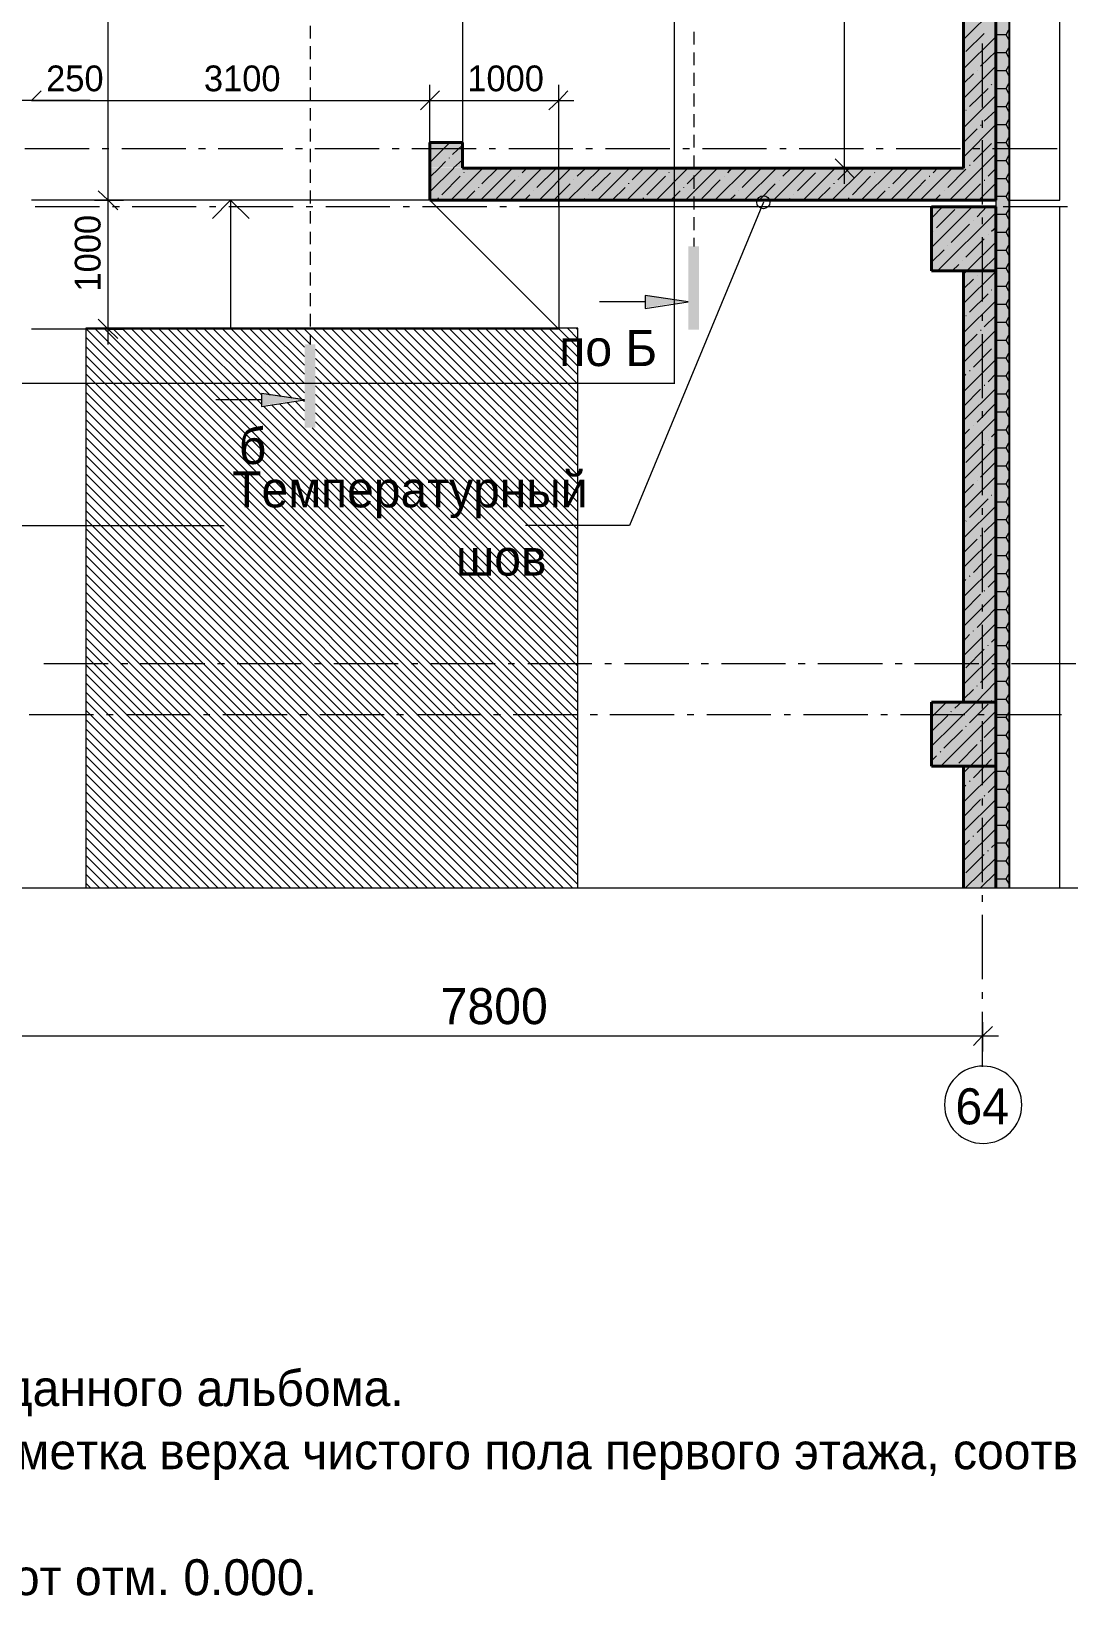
# Model space of a CAD drawing. Header units: millimetres. Extents: x -401725 to 250493, y 305116 to 802890.
# Drawn here: x -375095.82 to -375092.643, y 508968.276 to 508973.08 of the extents above; entities that cross this region are included whole.
import ezdxf

# ---------------------------------------------------------------- set-up
doc = ezdxf.new("R2010")
doc.units = ezdxf.units.MM
doc.layers.add('PDF _Геометрия', color=7, linetype='Continuous', true_color=0x1d1d1d)
doc.layers.add('PDF _Сплошная заливка', color=7, linetype='Continuous', true_color=0xffffff)
doc.layers.add('PDF _Текст', color=7, linetype='Continuous')

msp = doc.modelspace()

# ---------------------------------------------------------------- hatches: boundary and pattern name
at = {"layer": 'PDF _Сплошная заливка', "transparency": 33554559}
h = msp.add_hatch(color=256, dxfattribs=at)
h.paths.add_polyline_path([(-375094.5014, 508973.3128), (-375094.5014, 508973.7055), (-375094.5997, 508973.7055), (-375094.5997, 508973.3128)])
h.paths.add_polyline_path([(-375094.5014, 508972.7412), (-375094.5997, 508972.7412), (-375094.5997, 508972.6629), (-375094.5014, 508972.6629)])
for points in [[(-375093.9181, 508972.2712), (-375093.9246, 508972.2722), (-375093.9397, 508972.2722), (-375093.9397, 508972.2348), (-375093.9181, 508972.2379), (-375093.9081, 508972.2396), (-375093.8965, 508972.2412), (-375093.8865, 508972.2429), (-375093.8631, 508972.2462), (-375093.8531, 508972.2479), (-375093.8415, 508972.2496), (-375093.8315, 508972.2512), (-375093.8198, 508972.2529), (-375093.8098, 508972.2546), (-375093.8198, 508972.2562), (-375093.8315, 508972.2579), (-375093.8415, 508972.2596), (-375093.8531, 508972.2612), (-375093.8631, 508972.2629), (-375093.8865, 508972.2662), (-375093.8965, 508972.2679), (-375093.9081, 508972.2696)], [(-375095.0931, 508971.9712), (-375095.0994, 508971.9721), (-375095.1147, 508971.9721), (-375095.1147, 508971.9348), (-375095.0931, 508971.9379), (-375095.0831, 508971.9396), (-375095.0714, 508971.9412), (-375095.0614, 508971.9429), (-375095.0381, 508971.9462), (-375095.0281, 508971.9479), (-375095.0164, 508971.9496), (-375095.0064, 508971.9512), (-375094.9948, 508971.9529), (-375094.9848, 508971.9546), (-375094.9948, 508971.9562), (-375095.0064, 508971.9579), (-375095.0164, 508971.9596), (-375095.0281, 508971.9612), (-375095.0381, 508971.9629), (-375095.0614, 508971.9662), (-375095.0714, 508971.9679), (-375095.0831, 508971.9696)]]:
    msp.add_hatch(color=7, dxfattribs=at).paths.add_polyline_path(points)

# ---------------------------------------------------------------- linework, layer by layer
at = {"layer": 'PDF _Геометрия', "color": 8, "lineweight": 9, "true_color": 0x808080}
for points in [[(-375093.8513, 508988.3288), (-375093.8513, 508972.0015)], [(-375094.9663, 508973.0971), (-375094.9663, 508973.0587)], [(-375093.7913, 508973.0787), (-375093.7913, 508973.0404)], [(-375094.9663, 508973.0354), (-375094.9663, 508972.9954)], [(-375093.7913, 508973.0154), (-375093.7913, 508972.9771)], [(-375094.9663, 508972.9721), (-375094.9663, 508972.9321)], [(-375093.7913, 508972.9537), (-375093.7913, 508972.9138)], [(-375094.9663, 508972.9087), (-375094.9663, 508972.8687)], [(-375093.7913, 508972.8904), (-375093.7913, 508972.8504)], [(-375094.9663, 508972.8454), (-375094.9663, 508972.8071)], [(-375093.7913, 508972.8271), (-375093.7913, 508972.7871)], [(-375094.9663, 508972.7821), (-375094.9663, 508972.7437)], [(-375093.7913, 508972.7638), (-375093.7913, 508972.7254)], [(-375094.9663, 508972.7204), (-375094.9663, 508972.6804)], [(-375093.7913, 508972.7004), (-375093.7913, 508972.6621)], [(-375094.9663, 508972.6571), (-375094.9663, 508972.6171)], [(-375093.7913, 508972.6388), (-375093.7913, 508972.5987)], [(-375094.9663, 508972.5937), (-375094.9663, 508972.5537)], [(-375093.7913, 508972.5754), (-375093.7913, 508972.5354)], [(-375094.9663, 508972.5304), (-375094.9663, 508972.4921)], [(-375093.7913, 508972.5121), (-375093.7913, 508972.4721)], [(-375094.9663, 508972.4671), (-375094.9663, 508972.4287)], [(-375093.7913, 508972.4487), (-375093.7913, 508972.4221)], [(-375094.9663, 508972.4054), (-375094.9663, 508972.3654)], [(-375094.9663, 508972.3421), (-375094.9663, 508972.302)], [(-375094.9663, 508972.2787), (-375094.9663, 508972.2387)], [(-375094.9663, 508972.2154), (-375094.9663, 508972.1771)], [(-375094.9663, 508972.1521), (-375094.9663, 508972.122)], [(-375093.8513, 508972.0021), (-375100.4683, 508972.0021)]]:
    msp.add_lwpolyline(points, dxfattribs=at)
at = {"layer": 'PDF _Геометрия', "color": 7, "lineweight": 9}
for points in [[(-375092.8263, 508987.8988), (-375092.8263, 508970.4574)], [(-375092.8231, 508970.4571), (-375092.8231, 508987.9018)], [(-375092.8663, 508987.8605), (-375092.8663, 508970.4566)], [(-375092.8663, 508987.8588), (-375092.8663, 508970.4566)], [(-375092.6696, 508972.5637), (-375092.6696, 508986.9375)], [(-375092.9646, 508972.6621), (-375092.9646, 508975.8504)], [(-375095.6266, 508972.5638), (-375095.5848, 508972.5638), (-375095.5848, 508973.8039)], [(-375094.4998, 508973.7055), (-375094.4998, 508972.6621)], [(-375093.3297, 508972.6138), (-375093.3297, 508973.6855)], [(-375094.4998, 508973.3121), (-375094.4998, 508972.7405)], [(-375092.9065, 508972.8471), (-375092.9065, 508973.0438)], [(-375094.5998, 508972.7238), (-375094.5998, 508972.8688), (-375094.5998, 508972.9171)], [(-375094.2048, 508972.5438), (-375094.2048, 508972.8688), (-375094.2048, 508972.9171)], [(-375095.813, 508972.8688), (-375095.8681, 508972.8688)], [(-375095.8198, 508972.8688), (-375094.5998, 508972.8688)], [(-375095.6397, 508972.8688), (-375095.8131, 508972.8688)], [(-375094.5998, 508972.8688), (-375094.158, 508972.8688)], [(-375092.9065, 508972.7855), (-375092.9065, 508972.8071)], [(-375095.643, 508972.7204), (-375095.8396, 508972.7204)], [(-375095.5829, 508972.7204), (-375095.6029, 508972.7204)], [(-375095.3463, 508972.7204), (-375095.5431, 508972.7204)], [(-375095.2863, 508972.7204), (-375095.3079, 508972.7204)], [(-375095.0497, 508972.7204), (-375095.2481, 508972.7204)], [(-375094.9896, 508972.7204), (-375095.0112, 508972.7204)], [(-375094.7546, 508972.7204), (-375094.9514, 508972.7204)], [(-375094.693, 508972.7204), (-375094.7147, 508972.7204)], [(-375094.458, 508972.7204), (-375094.6545, 508972.7204)], [(-375094.5998, 508972.7405), (-375094.5998, 508972.5638)], [(-375094.4998, 508972.7405), (-375094.5997, 508972.7405)], [(-375094.3979, 508972.7204), (-375094.418, 508972.7204)], [(-375094.1613, 508972.7204), (-375094.358, 508972.7204)], [(-375094.1013, 508972.7204), (-375094.1212, 508972.7204)], [(-375093.8647, 508972.7204), (-375094.0614, 508972.7204)], [(-375093.8046, 508972.7204), (-375093.8247, 508972.7204)], [(-375093.568, 508972.7204), (-375093.7647, 508972.7204)], [(-375093.508, 508972.7204), (-375093.5279, 508972.7204)], [(-375093.2713, 508972.7204), (-375093.4681, 508972.7204)], [(-375093.2113, 508972.7204), (-375093.2329, 508972.7204)], [(-375092.9747, 508972.7204), (-375093.1714, 508972.7204)], [(-375092.9146, 508972.7204), (-375092.9362, 508972.7204)], [(-375092.9065, 508972.5505), (-375092.9065, 508972.7472)], [(-375092.678, 508972.7204), (-375092.8764, 508972.7204)], [(-375094.4997, 508972.6621), (-375093.7663, 508972.6621)], [(-375093.3297, 508972.6621), (-375093.3713, 508972.6621)], [(-375093.3297, 508972.6621), (-375093.2814, 508972.6621)], [(-375094.5998, 508972.5638), (-375095.8198, 508972.5638)], [(-375094.5997, 508972.5638), (-375094.2048, 508972.1688), (-375095.8197, 508972.1688)], [(-375095.8082, 508972.5438), (-375095.6115, 508972.5438)], [(-375095.5848, 508972.1222), (-375095.5848, 508972.5638)], [(-375095.5847, 508972.5638), (-375095.5381, 508972.5638)], [(-375095.5716, 508972.5438), (-375095.5498, 508972.5438)], [(-375095.5115, 508972.5438), (-375095.3148, 508972.5438)], [(-375095.2746, 508972.5438), (-375095.2548, 508972.5438)], [(-375095.2648, 508972.5071), (-375095.2097, 508972.5638), (-375095.2097, 508972.1688)], [(-375095.2149, 508972.5438), (-375095.0181, 508972.5438)], [(-375095.2099, 508972.5638), (-375095.1532, 508972.5072)], [(-375094.9781, 508972.5438), (-375094.9581, 508972.5438)], [(-375094.9181, 508972.5438), (-375094.7215, 508972.5438)], [(-375094.6814, 508972.5438), (-375094.6615, 508972.5438)], [(-375094.6216, 508972.5438), (-375094.4248, 508972.5438)], [(-375094.5998, 508972.5638), (-375094.2048, 508972.5638)], [(-375094.3848, 508972.5438), (-375094.3648, 508972.5438)], [(-375094.3247, 508972.5438), (-375094.1282, 508972.5438)], [(-375094.2048, 508972.5638), (-375094.2048, 508972.1688)], [(-375092.8663, 508972.5437), (-375094.2046, 508972.5437)], [(-375094.0899, 508972.5438), (-375094.0681, 508972.5438)], [(-375094.0299, 508972.5438), (-375093.8315, 508972.5438)], [(-375093.578, 508972.5571), (-375093.9881, 508971.5671)], [(-375093.7931, 508972.5438), (-375093.7715, 508972.5438)], [(-375093.7331, 508972.5438), (-375093.5365, 508972.5438)], [(-375093.4966, 508972.5438), (-375093.4748, 508972.5438)], [(-375093.4364, 508972.5438), (-375093.2398, 508972.5438)], [(-375093.1998, 508972.5438), (-375093.1798, 508972.5438)], [(-375093.1398, 508972.5438), (-375092.9432, 508972.5438)], [(-375092.9031, 508972.5438), (-375092.8831, 508972.5438)], [(-375092.8431, 508972.5438), (-375092.6465, 508972.5438)], [(-375092.6696, 508972.5437), (-375092.8231, 508972.5437)], [(-375092.823, 508972.5637), (-375092.6696, 508972.5637)], [(-375092.6696, 508970.457), (-375092.6696, 508972.5438)], [(-375092.9065, 508972.4905), (-375092.9065, 508972.5105)], [(-375092.9065, 508972.2538), (-375092.9065, 508972.4505)], [(-375093.9396, 508972.2521), (-375094.0797, 508972.2521)], [(-375093.8081, 508972.2522), (-375093.9397, 508972.2722)], [(-375093.9397, 508972.2322), (-375093.8082, 508972.2522)], [(-375093.9396, 508972.2721), (-375093.9396, 508972.2321)], [(-375092.9065, 508972.1938), (-375092.9065, 508972.2138)], [(-375094.1464, 508972.1721), (-375095.6531, 508972.1721)], [(-375095.653, 508972.1721), (-375095.653, 508970.4571)], [(-375095.5848, 508972.1688), (-375095.6266, 508972.1688)], [(-375095.5847, 508972.1688), (-375095.5381, 508972.1688)], [(-375094.1464, 508970.4571), (-375094.1464, 508972.1721)], [(-375092.9065, 508971.9571), (-375092.9065, 508972.1538)], [(-375095.1149, 508971.9522), (-375095.255, 508971.9522)], [(-375095.1149, 508971.9722), (-375095.1149, 508971.9322)], [(-375094.9831, 508971.9521), (-375095.1147, 508971.9721)], [(-375095.1147, 508971.9321), (-375094.9831, 508971.9521)], [(-375092.9065, 508971.8972), (-375092.9065, 508971.9172)], [(-375092.9065, 508971.6605), (-375092.9065, 508971.8572)], [(-375092.9065, 508971.6005), (-375092.9065, 508971.6205)], [(-375096.0265, 508971.5672), (-375095.2298, 508971.5672)], [(-375093.988, 508971.5671), (-375094.3062, 508971.5671)], [(-375092.9065, 508971.3638), (-375092.9065, 508971.5605)], [(-375092.9065, 508971.3038), (-375092.9065, 508971.3255)], [(-375092.9065, 508971.0672), (-375092.9065, 508971.2638)], [(-375095.7815, 508971.1455), (-375095.5848, 508971.1455)], [(-375095.5466, 508971.1455), (-375095.5248, 508971.1455)], [(-375095.4865, 508971.1455), (-375095.2882, 508971.1455)], [(-375095.2498, 508971.1455), (-375095.2281, 508971.1455)], [(-375095.1898, 508971.1455), (-375094.9932, 508971.1455)], [(-375094.9531, 508971.1455), (-375094.9315, 508971.1455)], [(-375094.8933, 508971.1455), (-375094.6965, 508971.1455)], [(-375094.6564, 508971.1455), (-375094.6365, 508971.1455)], [(-375094.5964, 508971.1455), (-375094.3998, 508971.1455)], [(-375094.3599, 508971.1455), (-375094.3398, 508971.1455)], [(-375094.2998, 508971.1455), (-375094.1032, 508971.1455)], [(-375094.0631, 508971.1455), (-375094.0431, 508971.1455)], [(-375094.0032, 508971.1455), (-375093.8065, 508971.1455)], [(-375093.7681, 508971.1455), (-375093.7465, 508971.1455)], [(-375093.7066, 508971.1455), (-375093.5099, 508971.1455)], [(-375093.4714, 508971.1455), (-375093.4498, 508971.1455)], [(-375093.4113, 508971.1454), (-375093.2129, 508971.1454)], [(-375093.1748, 508971.1455), (-375093.1532, 508971.1455)], [(-375093.1149, 508971.1455), (-375092.9182, 508971.1455)], [(-375092.8781, 508971.1455), (-375092.8565, 508971.1455)], [(-375092.8182, 508971.1455), (-375092.6215, 508971.1455)], [(-375095.8264, 508970.9888), (-375095.6297, 508970.9888)], [(-375095.5896, 508970.9887), (-375095.5696, 508970.9887)], [(-375095.5296, 508970.9888), (-375095.333, 508970.9888)], [(-375095.2931, 508970.9887), (-375095.273, 508970.9887)], [(-375095.2331, 508970.9888), (-375095.0364, 508970.9888)], [(-375094.9963, 508970.9887), (-375094.9763, 508970.9887)], [(-375094.9362, 508970.9888), (-375094.7397, 508970.9888)], [(-375094.7014, 508970.9888), (-375094.6797, 508970.9888)], [(-375094.6397, 508970.9888), (-375094.443, 508970.9888)], [(-375094.4046, 508970.9888), (-375094.383, 508970.9888)], [(-375094.3447, 508970.9888), (-375094.148, 508970.9888)], [(-375094.1081, 508970.9888), (-375094.0863, 508970.9888)], [(-375094.0481, 508970.9888), (-375093.8513, 508970.9888)], [(-375093.8113, 508970.9887), (-375093.7913, 508970.9887)], [(-375093.7515, 508970.9888), (-375093.5547, 508970.9888)], [(-375093.5146, 508970.9887), (-375093.4946, 508970.9887)], [(-375093.4546, 508970.9888), (-375093.258, 508970.9888)], [(-375093.218, 508970.9887), (-375093.198, 508970.9887)], [(-375093.1579, 508970.9888), (-375092.9614, 508970.9888)], [(-375092.9212, 508970.9887), (-375092.9013, 508970.9887)], [(-375092.9065, 508971.0072), (-375092.9065, 508971.0288)], [(-375092.8615, 508970.9888), (-375092.6647, 508970.9888)], [(-375092.9065, 508970.7722), (-375092.9065, 508970.9688)], [(-375092.9065, 508970.7105), (-375092.9065, 508970.7322)], [(-375092.9065, 508970.4755), (-375092.9065, 508970.6722)], [(-375092.5281, 508970.4571), (-375098.7682, 508970.4571)], [(-375092.9065, 508970.4155), (-375092.9065, 508970.4355)], [(-375092.9065, 508970.1788), (-375092.9065, 508970.3755)], [(-375092.9065, 508970.1188), (-375092.9065, 508970.1388)], [(-375092.9065, 508969.9105), (-375092.9065, 508970.0788)], [(-375092.9065, 508970.0472), (-375092.9065, 508970.0055), (-375092.9065, 508969.9572)], [(-375095.9764, 508970.0055), (-375092.8581, 508970.0055)]]:
    msp.add_lwpolyline(points, dxfattribs=at)
at = {"layer": 'PDF _Геометрия', "color": 7, "lineweight": 40}
for points in [[(-375092.9646, 508975.8504), (-375092.9646, 508972.6621)], [(-375092.8663, 508972.6621), (-375092.8663, 508975.8505)], [(-375094.5998, 508972.7405), (-375094.5998, 508972.6621)], [(-375094.4998, 508972.7405), (-375094.5997, 508972.7405)], [(-375094.4998, 508972.6622), (-375094.4998, 508972.7405)], [(-375094.5998, 508972.6621), (-375094.5998, 508972.5638)], [(-375092.9646, 508972.6621), (-375094.4996, 508972.6621)], [(-375092.8663, 508972.5637), (-375092.8663, 508972.6621)], [(-375094.5996, 508972.5637), (-375092.8662, 508972.5637)], [(-375092.8663, 508972.5437), (-375093.063, 508972.5437)], [(-375093.063, 508972.5437), (-375093.063, 508972.3471)], [(-375092.8663, 508972.5437), (-375092.8663, 508972.3471), (-375092.9646, 508972.3471)], [(-375093.063, 508971.0271), (-375092.8663, 508971.0271), (-375092.8663, 508972.3471)], [(-375093.063, 508972.3471), (-375092.8663, 508972.3471)], [(-375092.9646, 508972.3471), (-375092.9646, 508971.0271)], [(-375093.063, 508971.0271), (-375093.063, 508970.8304)], [(-375092.9646, 508971.0271), (-375092.8663, 508971.0271)], [(-375092.9646, 508970.8304), (-375092.8663, 508970.8304), (-375092.8663, 508971.0271)], [(-375093.063, 508970.8304), (-375092.8663, 508970.8304)], [(-375092.9646, 508970.8304), (-375092.9646, 508970.4571)], [(-375092.8663, 508970.4571), (-375092.8663, 508970.8304)]]:
    msp.add_lwpolyline(points, dxfattribs=at)
at = {"layer": 'PDF _Геометрия', "lineweight": 9}
for points in [[(-375092.9646, 508973.0554), (-375092.8663, 508973.1537)], [(-375092.9646, 508972.9654), (-375092.8663, 508973.0637)], [(-375092.9579, 508973.0188), (-375092.9013, 508973.0737)], [(-375092.8663, 508973.0705), (-375092.8348, 508973.0705)], [(-375092.8347, 508973.0704), (-375092.8263, 508973.0854)], [(-375092.8263, 508973.0554), (-375092.8347, 508973.0704)], [(-375092.9129, 508972.9737), (-375092.8663, 508973.0187)], [(-375092.8663, 508973.0155), (-375092.8348, 508973.0155)], [(-375092.8347, 508973.0154), (-375092.8263, 508973.0304)], [(-375092.8263, 508973.0004), (-375092.8347, 508973.0154)], [(-375092.9646, 508972.8754), (-375092.8663, 508972.9737)], [(-375092.9231, 508972.9621), (-375092.9231, 508972.9621)], [(-375092.8663, 508972.9605), (-375092.8348, 508972.9605)], [(-375092.8347, 508972.9604), (-375092.8263, 508972.9754)], [(-375092.8263, 508972.9454), (-375092.8347, 508972.9604)], [(-375092.9649, 508972.9205), (-375092.9347, 508972.9505)], [(-375092.9462, 508972.8504), (-375092.8896, 508972.9054)], [(-375092.8796, 508972.9171), (-375092.878, 508972.9187)], [(-375092.8679, 508972.9287), (-375092.8663, 508972.9287)], [(-375092.8663, 508972.9055), (-375092.8348, 508972.9055)], [(-375092.8347, 508972.9054), (-375092.8263, 508972.9204)], [(-375092.8263, 508972.8904), (-375092.8347, 508972.9054)], [(-375092.9646, 508972.7854), (-375092.8663, 508972.8838)], [(-375092.8347, 508972.8504), (-375092.8263, 508972.8654)], [(-375092.9581, 508972.8388), (-375092.9565, 508972.8388)], [(-375092.9013, 508972.8054), (-375092.8663, 508972.8387)], [(-375092.8663, 508972.8505), (-375092.8348, 508972.8505)], [(-375092.8263, 508972.8354), (-375092.8347, 508972.8504)], [(-375092.8347, 508972.7954), (-375092.8263, 508972.8104)], [(-375092.9648, 508972.7405), (-375092.9231, 508972.7821)], [(-375092.9646, 508972.6954), (-375092.8663, 508972.7954)], [(-375092.913, 508972.7938), (-375092.9114, 508972.7938)], [(-375092.8663, 508972.7955), (-375092.8348, 508972.7955)], [(-375092.8263, 508972.7804), (-375092.8347, 508972.7954)], [(-375094.5999, 508972.7239), (-375094.5965, 508972.7255)], [(-375094.5998, 508972.6788), (-375094.5381, 508972.7405)], [(-375094.5848, 508972.7372), (-375094.5848, 508972.7388)], [(-375094.5299, 508972.7038), (-375094.4998, 508972.7321)], [(-375092.9345, 508972.6821), (-375092.8796, 508972.7371)], [(-375092.8679, 508972.7487), (-375092.8663, 508972.7487)], [(-375092.8663, 508972.7405), (-375092.8348, 508972.7405)], [(-375092.8347, 508972.7404), (-375092.8263, 508972.7554)], [(-375092.8263, 508972.7254), (-375092.8347, 508972.7404)], [(-375094.5714, 508972.6621), (-375094.5514, 508972.6821)], [(-375094.5397, 508972.6921), (-375094.5397, 508972.6938)], [(-375094.5265, 508972.6622), (-375094.4998, 508972.6872)], [(-375092.9464, 508972.6705), (-375092.9448, 508972.6705)], [(-375092.9097, 508972.6621), (-375092.8663, 508972.7054)], [(-375092.8663, 508972.6855), (-375092.8348, 508972.6855)], [(-375092.8347, 508972.6854), (-375092.8263, 508972.7004)], [(-375092.8263, 508972.6704), (-375092.8347, 508972.6854)], [(-375094.5998, 508972.5888), (-375094.5264, 508972.6621)], [(-375094.5995, 508972.6337), (-375094.5713, 508972.6621)], [(-375094.5629, 508972.5804), (-375094.5063, 508972.6371)], [(-375094.5347, 508972.5638), (-375094.4365, 508972.6622)], [(-375094.4946, 508972.6471), (-375094.4946, 508972.6488)], [(-375094.4847, 508972.6588), (-375094.4813, 508972.6621)], [(-375094.4447, 508972.5638), (-375094.3463, 508972.6621)], [(-375094.4398, 508972.6138), (-375094.3914, 508972.6621)], [(-375094.3949, 508972.5688), (-375094.3382, 508972.6255)], [(-375094.3548, 508972.5638), (-375094.2564, 508972.6621)], [(-375094.3265, 508972.6372), (-375094.3265, 508972.6372)], [(-375094.3166, 508972.6472), (-375094.3015, 508972.6622)], [(-375094.2715, 508972.6022), (-375094.2148, 508972.6588)], [(-375094.2648, 508972.5638), (-375094.1665, 508972.6622)], [(-375094.1764, 508972.5637), (-375094.0763, 508972.6621)], [(-375094.1581, 508972.6255), (-375094.1581, 508972.6255)], [(-375094.1481, 508972.6371), (-375094.1214, 508972.6621)], [(-375094.103, 508972.5921), (-375094.0464, 508972.6471)], [(-375094.0864, 508972.5638), (-375093.988, 508972.6621)], [(-375094.0347, 508972.6588), (-375094.0347, 508972.6604)], [(-375093.9965, 508972.5638), (-375093.8981, 508972.6621)], [(-375093.98, 508972.6255), (-375093.9432, 508972.6622)], [(-375093.9346, 508972.5804), (-375093.878, 508972.6371)], [(-375093.9065, 508972.5638), (-375093.8081, 508972.6622)], [(-375093.8663, 508972.6471), (-375093.8663, 508972.6487)], [(-375093.8546, 508972.6588), (-375093.853, 508972.6621)], [(-375093.8162, 508972.5637), (-375093.718, 508972.6621)], [(-375093.8114, 508972.6138), (-375093.7631, 508972.6621)], [(-375093.7664, 508972.5688), (-375093.7098, 508972.6255)], [(-375093.7263, 508972.5638), (-375093.628, 508972.6621)], [(-375093.6981, 508972.6371), (-375093.6981, 508972.6371)], [(-375093.6864, 508972.6472), (-375093.6731, 508972.6622)], [(-375093.6432, 508972.6021), (-375093.5865, 508972.6588)], [(-375093.6365, 508972.5638), (-375093.5381, 508972.6621)], [(-375093.5466, 508972.5638), (-375093.4482, 508972.6622)], [(-375093.5297, 508972.6254), (-375093.5297, 508972.6254)], [(-375093.518, 508972.6371), (-375093.493, 508972.6621)], [(-375093.4731, 508972.5921), (-375093.418, 508972.6471)], [(-375093.4563, 508972.5637), (-375093.358, 508972.6621)], [(-375093.4064, 508972.6588), (-375093.4064, 508972.6604)], [(-375093.3679, 508972.5638), (-375093.2697, 508972.6621)], [(-375093.3497, 508972.6255), (-375093.3132, 508972.6622)], [(-375093.3046, 508972.5804), (-375093.2496, 508972.6371)], [(-375093.2782, 508972.5638), (-375093.1798, 508972.6621)], [(-375093.2379, 508972.6471), (-375093.2363, 508972.6488)], [(-375093.2262, 508972.6587), (-375093.2246, 508972.6621)], [(-375093.1882, 508972.5638), (-375093.0899, 508972.6622)], [(-375093.1813, 508972.6138), (-375093.1347, 508972.6621)], [(-375093.1364, 508972.5688), (-375093.0814, 508972.6255)], [(-375093.098, 508972.5638), (-375092.9997, 508972.6621)], [(-375093.0697, 508972.6371), (-375093.0681, 508972.6371)], [(-375093.0582, 508972.6471), (-375093.0448, 508972.6621)], [(-375093.0132, 508972.6021), (-375092.9581, 508972.6588)], [(-375093.008, 508972.5638), (-375092.9097, 508972.6621)], [(-375092.9013, 508972.6254), (-375092.8997, 508972.6254)], [(-375092.8897, 508972.6371), (-375092.8663, 508972.6604)], [(-375092.8663, 508972.6305), (-375092.8348, 508972.6305)], [(-375092.8347, 508972.6304), (-375092.8263, 508972.6454)], [(-375092.8263, 508972.6154), (-375092.8347, 508972.6304)], [(-375094.5747, 508972.5688), (-375094.5732, 508972.5705)], [(-375094.4898, 508972.5638), (-375094.4615, 508972.5922)], [(-375094.4498, 508972.6022), (-375094.4498, 508972.6038)], [(-375094.3098, 508972.5638), (-375094.2931, 508972.5805)], [(-375094.2814, 508972.5921), (-375094.2814, 508972.5921)], [(-375094.2197, 508972.5638), (-375094.1697, 508972.6138)], [(-375094.1312, 508972.5638), (-375094.1246, 508972.5688)], [(-375094.113, 508972.5804), (-375094.113, 508972.5804)], [(-375094.0412, 508972.5637), (-375094.0013, 508972.6021)], [(-375093.9896, 508972.6137), (-375093.9896, 508972.6154)], [(-375093.9448, 508972.5688), (-375093.9448, 508972.5705)], [(-375093.8616, 508972.5638), (-375093.8331, 508972.5921)], [(-375093.8215, 508972.6021), (-375093.8215, 508972.6038)], [(-375093.6814, 508972.5638), (-375093.6647, 508972.5804)], [(-375093.653, 508972.5921), (-375093.653, 508972.5921)], [(-375093.5912, 508972.5638), (-375093.5414, 508972.6138)], [(-375093.5013, 508972.5637), (-375093.4963, 508972.5687)], [(-375093.4846, 508972.5804), (-375093.4846, 508972.5804)], [(-375093.4129, 508972.5637), (-375093.3729, 508972.6021)], [(-375093.3615, 508972.6138), (-375093.3615, 508972.6155)], [(-375093.3164, 508972.5688), (-375093.3164, 508972.5705)], [(-375093.2331, 508972.5638), (-375093.2048, 508972.5921)], [(-375093.1931, 508972.6021), (-375093.1931, 508972.6038)], [(-375093.053, 508972.5638), (-375093.0363, 508972.5804)], [(-375093.0247, 508972.5921), (-375093.0247, 508972.5921)], [(-375092.9631, 508972.5638), (-375092.913, 508972.6138)], [(-375092.918, 508972.5637), (-375092.8663, 508972.6154)], [(-375092.8733, 508972.5638), (-375092.8682, 508972.5688)], [(-375092.8663, 508972.5755), (-375092.8348, 508972.5755)], [(-375092.8347, 508972.5754), (-375092.8263, 508972.5904)], [(-375092.8263, 508972.5604), (-375092.8347, 508972.5754)], [(-375093.0631, 508972.5088), (-375093.0282, 508972.5439)], [(-375093.0631, 508972.4187), (-375092.938, 508972.5437)], [(-375093.0482, 508972.4788), (-375092.9915, 508972.5355)], [(-375093.0446, 508972.3471), (-375092.8663, 508972.5254)], [(-375092.9231, 508972.5122), (-375092.8932, 508972.5438)], [(-375092.8663, 508972.5205), (-375092.8348, 508972.5205)], [(-375092.8347, 508972.5204), (-375092.8263, 508972.5354)], [(-375092.8263, 508972.5054), (-375092.8347, 508972.5204)], [(-375093.0032, 508972.4338), (-375092.9464, 508972.4905)], [(-375092.9347, 508972.5021), (-375092.9347, 508972.5021)], [(-375092.8795, 508972.4687), (-375092.8663, 508972.4804)], [(-375092.8347, 508972.4654), (-375092.8263, 508972.4804)], [(-375093.0581, 508972.4688), (-375093.0581, 508972.4688)], [(-375092.9579, 508972.3888), (-375092.9013, 508972.4454)], [(-375092.9547, 508972.3471), (-375092.8663, 508972.4354)], [(-375092.8896, 508972.4571), (-375092.8896, 508972.4571)], [(-375092.8663, 508972.4655), (-375092.8348, 508972.4655)], [(-375092.8263, 508972.4504), (-375092.8347, 508972.4654)], [(-375092.8347, 508972.4104), (-375092.8263, 508972.4254)], [(-375093.0631, 508972.3737), (-375093.0247, 508972.4121)], [(-375093.013, 508972.4238), (-375093.013, 508972.4238)], [(-375092.9682, 508972.3788), (-375092.9682, 508972.3788)], [(-375092.9097, 508972.3471), (-375092.8663, 508972.3904)], [(-375092.8663, 508972.4105), (-375092.8348, 508972.4105)], [(-375092.8263, 508972.3954), (-375092.8347, 508972.4104)], [(-375092.9997, 508972.3472), (-375092.9798, 508972.3672)], [(-375092.9648, 508972.3372), (-375092.9548, 508972.3472)], [(-375092.9646, 508972.2471), (-375092.8663, 508972.3454)], [(-375092.9231, 508972.3338), (-375092.9231, 508972.3338)], [(-375092.913, 508972.3438), (-375092.9097, 508972.3471)], [(-375092.8663, 508972.3555), (-375092.8348, 508972.3555)], [(-375092.8347, 508972.3554), (-375092.8263, 508972.3704)], [(-375092.8263, 508972.3404), (-375092.8347, 508972.3554)], [(-375092.9649, 508972.2921), (-375092.9347, 508972.3221)], [(-375092.8796, 508972.2888), (-375092.878, 508972.2888)], [(-375092.8679, 508972.3004), (-375092.8663, 508972.3004)], [(-375092.8663, 508972.3005), (-375092.8348, 508972.3005)], [(-375092.8347, 508972.3004), (-375092.8263, 508972.3154)], [(-375092.8263, 508972.2854), (-375092.8347, 508972.3004)], [(-375092.9646, 508972.1571), (-375092.8663, 508972.2554)], [(-375092.9462, 508972.2204), (-375092.8896, 508972.2771)], [(-375092.8663, 508972.2455), (-375092.8348, 508972.2455)], [(-375092.8347, 508972.2454), (-375092.8263, 508972.2604)], [(-375092.8263, 508972.2304), (-375092.8347, 508972.2454)], [(-375092.9581, 508972.2105), (-375092.9565, 508972.2105)], [(-375092.9013, 508972.1754), (-375092.8663, 508972.2104)], [(-375092.8663, 508972.1905), (-375092.8348, 508972.1905)], [(-375092.8347, 508972.1904), (-375092.8263, 508972.2054)], [(-375092.8263, 508972.1754), (-375092.8347, 508972.1904)], [(-375092.9648, 508972.1121), (-375092.9231, 508972.1538)], [(-375092.9646, 508972.0671), (-375092.8663, 508972.1654)], [(-375092.913, 508972.1654), (-375092.9114, 508972.1654)], [(-375092.8347, 508972.1354), (-375092.8263, 508972.1504)], [(-375092.9345, 508972.0521), (-375092.8796, 508972.1087)], [(-375092.8679, 508972.1204), (-375092.8663, 508972.1204)], [(-375092.8663, 508972.1355), (-375092.8348, 508972.1355)], [(-375092.8263, 508972.1204), (-375092.8347, 508972.1354)], [(-375092.8347, 508972.0804), (-375092.8263, 508972.0954)], [(-375092.9646, 508971.9771), (-375092.8663, 508972.0754)], [(-375092.9464, 508972.0421), (-375092.9448, 508972.0421)], [(-375092.8663, 508972.0805), (-375092.8348, 508972.0805)], [(-375092.8263, 508972.0654), (-375092.8347, 508972.0804)], [(-375092.8347, 508972.0254), (-375092.8263, 508972.0404)], [(-375092.9648, 508972.0221), (-375092.9581, 508972.0305)], [(-375092.9013, 508971.9971), (-375092.8997, 508971.9971)], [(-375092.8897, 508972.0071), (-375092.8663, 508972.0321)], [(-375092.8663, 508972.0255), (-375092.8348, 508972.0255)], [(-375092.8263, 508972.0104), (-375092.8347, 508972.0254)], [(-375092.9647, 508971.9321), (-375092.913, 508971.9854)], [(-375092.9646, 508971.8887), (-375092.8663, 508971.9871)], [(-375092.8663, 508971.9705), (-375092.8348, 508971.9705)], [(-375092.8347, 508971.9704), (-375092.8263, 508971.9854)], [(-375092.8263, 508971.9554), (-375092.8347, 508971.9704)], [(-375092.9646, 508971.7987), (-375092.8663, 508971.8971)], [(-375092.9231, 508971.8838), (-375092.8682, 508971.9405)], [(-375092.8663, 508971.9155), (-375092.8348, 508971.9155)], [(-375092.8347, 508971.9154), (-375092.8263, 508971.9304)], [(-375092.8263, 508971.9004), (-375092.8347, 508971.9154)], [(-375092.9647, 508971.8438), (-375092.9464, 508971.8621)], [(-375092.9347, 508971.8738), (-375092.9347, 508971.8738)], [(-375092.8795, 508971.8387), (-375092.8663, 508971.8521)], [(-375092.8663, 508971.8605), (-375092.8348, 508971.8605)], [(-375092.8347, 508971.8604), (-375092.8263, 508971.8754)], [(-375092.8263, 508971.8454), (-375092.8347, 508971.8604)], [(-375092.9646, 508971.7087), (-375092.8663, 508971.8071)], [(-375092.9579, 508971.7604), (-375092.9013, 508971.8171)], [(-375092.8896, 508971.8287), (-375092.8896, 508971.8287)], [(-375092.8663, 508971.8055), (-375092.8348, 508971.8055)], [(-375092.8347, 508971.8054), (-375092.8263, 508971.8204)], [(-375092.8263, 508971.7904), (-375092.8347, 508971.8054)], [(-375092.9129, 508971.7154), (-375092.8663, 508971.7621)], [(-375092.8347, 508971.7504), (-375092.8263, 508971.7654)], [(-375092.9646, 508971.6187), (-375092.8663, 508971.7171)], [(-375092.9231, 508971.7055), (-375092.9231, 508971.7055)], [(-375092.8663, 508971.7505), (-375092.8348, 508971.7505)], [(-375092.8263, 508971.7354), (-375092.8347, 508971.7504)], [(-375092.8347, 508971.6954), (-375092.8263, 508971.7104)], [(-375092.9649, 508971.6638), (-375092.9347, 508971.6938)], [(-375092.8796, 508971.6604), (-375092.878, 508971.6604)], [(-375092.8679, 508971.6704), (-375092.8663, 508971.6721)], [(-375092.8663, 508971.6955), (-375092.8348, 508971.6955)], [(-375092.8263, 508971.6804), (-375092.8347, 508971.6954)], [(-375092.8347, 508971.6404), (-375092.8263, 508971.6554)], [(-375092.9646, 508971.5287), (-375092.8663, 508971.6271)], [(-375092.9462, 508971.5921), (-375092.8896, 508971.6488)], [(-375092.8663, 508971.6405), (-375092.8348, 508971.6405)], [(-375092.8263, 508971.6254), (-375092.8347, 508971.6404)], [(-375092.9581, 508971.5805), (-375092.9565, 508971.5822)], [(-375092.9013, 508971.5471), (-375092.8663, 508971.5821)], [(-375092.8663, 508971.5855), (-375092.8348, 508971.5855)], [(-375092.8347, 508971.5854), (-375092.8263, 508971.6004)], [(-375092.8263, 508971.5704), (-375092.8347, 508971.5854)], [(-375092.9648, 508971.4838), (-375092.9231, 508971.5254)], [(-375092.9646, 508971.4387), (-375092.8663, 508971.5371)], [(-375092.913, 508971.5354), (-375092.9114, 508971.5371)], [(-375092.8663, 508971.5305), (-375092.8348, 508971.5305)], [(-375092.8347, 508971.5304), (-375092.8263, 508971.5454)], [(-375092.8263, 508971.5154), (-375092.8347, 508971.5304)], [(-375092.9345, 508971.4237), (-375092.8796, 508971.4804)], [(-375092.8679, 508971.4921), (-375092.8663, 508971.4921)], [(-375092.8663, 508971.4755), (-375092.8348, 508971.4755)], [(-375092.8347, 508971.4754), (-375092.8263, 508971.4904)], [(-375092.8263, 508971.4604), (-375092.8347, 508971.4754)], [(-375092.9646, 508971.3487), (-375092.8663, 508971.4471)], [(-375092.8663, 508971.4205), (-375092.8348, 508971.4205)], [(-375092.8347, 508971.4204), (-375092.8263, 508971.4354)], [(-375092.8263, 508971.4054), (-375092.8347, 508971.4204)], [(-375092.9648, 508971.3938), (-375092.9581, 508971.4021)], [(-375092.9464, 508971.4122), (-375092.9448, 508971.4138)], [(-375092.9013, 508971.3671), (-375092.8997, 508971.3688)], [(-375092.8897, 508971.3787), (-375092.8663, 508971.4021)], [(-375092.8347, 508971.3654), (-375092.8263, 508971.3804)], [(-375092.9647, 508971.3038), (-375092.913, 508971.3571)], [(-375092.9646, 508971.2587), (-375092.8663, 508971.3571)], [(-375092.8663, 508971.3655), (-375092.8348, 508971.3655)], [(-375092.8263, 508971.3504), (-375092.8347, 508971.3654)], [(-375092.8347, 508971.3104), (-375092.8263, 508971.3254)], [(-375092.9231, 508971.2555), (-375092.8682, 508971.3122)], [(-375092.8663, 508971.3105), (-375092.8348, 508971.3105)], [(-375092.8263, 508971.2954), (-375092.8347, 508971.3104)], [(-375092.9647, 508971.2138), (-375092.9464, 508971.2338)], [(-375092.9646, 508971.1687), (-375092.8663, 508971.2671)], [(-375092.9347, 508971.2438), (-375092.9347, 508971.2454)], [(-375092.8795, 508971.2104), (-375092.8663, 508971.2237)], [(-375092.8663, 508971.2555), (-375092.8348, 508971.2555)], [(-375092.8347, 508971.2554), (-375092.8263, 508971.2704)], [(-375092.8263, 508971.2404), (-375092.8347, 508971.2554)], [(-375092.9646, 508971.0804), (-375092.8663, 508971.1787)], [(-375092.9579, 508971.1321), (-375092.9013, 508971.1888)], [(-375092.8896, 508971.1987), (-375092.8896, 508971.2004)], [(-375092.8663, 508971.2005), (-375092.8348, 508971.2005)], [(-375092.8347, 508971.2004), (-375092.8263, 508971.2154)], [(-375092.8263, 508971.1854), (-375092.8347, 508971.2004)], [(-375092.9129, 508971.0871), (-375092.8663, 508971.1337)], [(-375092.8663, 508971.1455), (-375092.8348, 508971.1455)], [(-375092.8347, 508971.1454), (-375092.8263, 508971.1604)], [(-375092.8263, 508971.1304), (-375092.8347, 508971.1454)], [(-375092.9264, 508971.0271), (-375092.8663, 508971.0887)], [(-375092.8663, 508971.0905), (-375092.8348, 508971.0905)], [(-375092.8347, 508971.0904), (-375092.8263, 508971.1054)], [(-375092.8263, 508971.0771), (-375092.8347, 508971.0904)], [(-375092.9649, 508971.0355), (-375092.9347, 508971.0654)], [(-375092.9231, 508971.0754), (-375092.9231, 508971.0771)], [(-375092.8796, 508971.0304), (-375092.878, 508971.0321)], [(-375092.8679, 508971.0421), (-375092.8663, 508971.0437)], [(-375092.8663, 508971.0355), (-375092.8348, 508971.0355)], [(-375092.8347, 508971.0354), (-375092.8263, 508971.0504)], [(-375092.8263, 508971.0221), (-375092.8347, 508971.0354)], [(-375093.0632, 508970.9805), (-375093.0165, 508971.0272)], [(-375093.063, 508970.8921), (-375092.9263, 508971.0271)], [(-375093.0629, 508971.0254), (-375093.0613, 508971.0271)], [(-375093.0629, 508970.9371), (-375093.013, 508970.9854)], [(-375093.0347, 508970.8304), (-375092.8663, 508970.9987)], [(-375093.0029, 508970.9971), (-375093.0013, 508970.9987)], [(-375092.9913, 508971.0088), (-375092.9714, 508971.0271)], [(-375092.9462, 508970.9637), (-375092.8896, 508971.0204)], [(-375092.8347, 508970.9804), (-375092.8263, 508970.9954)], [(-375093.0249, 508970.8855), (-375092.9682, 508970.9422)], [(-375092.9581, 508970.9522), (-375092.9565, 508970.9538)], [(-375092.9013, 508970.9187), (-375092.8663, 508970.9537)], [(-375092.8663, 508970.9805), (-375092.8348, 508970.9805)], [(-375092.8263, 508970.9671), (-375092.8347, 508970.9804)], [(-375092.8347, 508970.9254), (-375092.8263, 508970.9404)], [(-375092.9798, 508970.8404), (-375092.9231, 508970.8971)], [(-375092.9447, 508970.8304), (-375092.8663, 508970.9087)], [(-375092.913, 508970.9071), (-375092.9114, 508970.9088)], [(-375092.8663, 508970.9255), (-375092.8348, 508970.9255)], [(-375092.8263, 508970.9121), (-375092.8347, 508970.9254)], [(-375093.063, 508970.8471), (-375093.048, 508970.8621)], [(-375093.0363, 508970.8738), (-375093.0347, 508970.8754)], [(-375092.8995, 508970.8304), (-375092.8796, 508970.8521)], [(-375092.8679, 508970.8621), (-375092.8663, 508970.8637)], [(-375092.8663, 508970.8705), (-375092.8348, 508970.8705)], [(-375092.8347, 508970.8704), (-375092.8263, 508970.8854)], [(-375092.8263, 508970.8571), (-375092.8347, 508970.8704)], [(-375092.9647, 508970.8105), (-375092.9448, 508970.8305)], [(-375092.9646, 508970.7204), (-375092.8663, 508970.8187)], [(-375092.9347, 508970.7954), (-375092.8997, 508970.8304)], [(-375092.8663, 508970.8155), (-375092.8348, 508970.8155)], [(-375092.8347, 508970.8154), (-375092.8263, 508970.8304)], [(-375092.8263, 508970.8021), (-375092.8347, 508970.8154)], [(-375092.9648, 508970.7655), (-375092.9581, 508970.7721)], [(-375092.9464, 508970.7838), (-375092.9448, 508970.7855)], [(-375092.8897, 508970.7504), (-375092.8663, 508970.7737)], [(-375092.8663, 508970.7605), (-375092.8348, 508970.7605)], [(-375092.8347, 508970.7604), (-375092.8263, 508970.7754)], [(-375092.8263, 508970.7471), (-375092.8347, 508970.7604)], [(-375092.9647, 508970.6754), (-375092.913, 508970.7288)], [(-375092.9646, 508970.6304), (-375092.8663, 508970.7287)], [(-375092.9013, 508970.7388), (-375092.8997, 508970.7404)], [(-375092.8663, 508970.7055), (-375092.8348, 508970.7055)], [(-375092.8347, 508970.7054), (-375092.8263, 508970.7204)], [(-375092.8263, 508970.6921), (-375092.8347, 508970.7054)], [(-375092.9231, 508970.6272), (-375092.8682, 508970.6838)], [(-375092.8663, 508970.6505), (-375092.8348, 508970.6505)], [(-375092.8347, 508970.6504), (-375092.8263, 508970.6654)], [(-375092.8263, 508970.6371), (-375092.8347, 508970.6504)], [(-375092.9647, 508970.5855), (-375092.9464, 508970.6038)], [(-375092.9646, 508970.5404), (-375092.8663, 508970.6387)], [(-375092.9347, 508970.6155), (-375092.9347, 508970.6171)], [(-375092.8347, 508970.5954), (-375092.8263, 508970.6104)], [(-375092.9579, 508970.5038), (-375092.9013, 508970.5604)], [(-375092.8896, 508970.5704), (-375092.8896, 508970.5721)], [(-375092.8795, 508970.5821), (-375092.8663, 508970.5937)], [(-375092.8663, 508970.5955), (-375092.8348, 508970.5955)], [(-375092.8263, 508970.5821), (-375092.8347, 508970.5954)], [(-375092.8347, 508970.5404), (-375092.8263, 508970.5554)], [(-375092.9595, 508970.4571), (-375092.8663, 508970.5487)], [(-375092.9129, 508970.4587), (-375092.8663, 508970.5037)], [(-375092.8663, 508970.5405), (-375092.8348, 508970.5405)], [(-375092.8263, 508970.5271), (-375092.8347, 508970.5404)], [(-375092.8695, 508970.4571), (-375092.8663, 508970.4604)], [(-375092.8663, 508970.4855), (-375092.8348, 508970.4855)], [(-375092.8347, 508970.4854), (-375092.8263, 508970.5004)], [(-375092.8263, 508970.4721), (-375092.8347, 508970.4854)]]:
    msp.add_lwpolyline(points, dxfattribs=at)
at = {"layer": 'PDF _Геометрия', "color": 7, "lineweight": 18}
for points in [[(-375095.8196, 508972.8688), (-375095.7897, 508972.8988)], [(-375094.5998, 508972.8688), (-375094.628, 508972.8405)], [(-375094.5997, 508972.8687), (-375094.5696, 508972.8988)], [(-375094.2048, 508972.8688), (-375094.2348, 508972.8405)], [(-375094.2048, 508972.8688), (-375094.1765, 508972.8988)], [(-375093.3297, 508972.6621), (-375093.358, 508972.6905)], [(-375093.3297, 508972.6622), (-375093.2999, 508972.6322)], [(-375095.5848, 508972.5638), (-375095.6149, 508972.5922)], [(-375095.5848, 508972.5638), (-375095.5547, 508972.5338)], [(-375095.5848, 508972.1688), (-375095.6149, 508972.1989)], [(-375095.5848, 508972.1688), (-375095.5547, 508972.1404)], [(-375092.9062, 508970.0054), (-375092.8763, 508970.0337)], [(-375092.9065, 508970.0055), (-375092.9348, 508969.9755)]]:
    msp.add_lwpolyline(points, dxfattribs=at)
at = {"layer": 'PDF _Геометрия', "color": 9, "lineweight": 9, "true_color": 0xc3c3c3}
for points in [[(-375094.1464, 508970.6638), (-375095.6531, 508972.1704)], [(-375094.1464, 508970.6354), (-375095.6531, 508972.1438)], [(-375094.1464, 508970.6921), (-375095.6264, 508972.1721)], [(-375094.1464, 508970.7204), (-375095.5982, 508972.1721)], [(-375094.1464, 508970.7471), (-375095.5715, 508972.1721)], [(-375094.1464, 508970.7754), (-375095.543, 508972.1721)], [(-375094.1464, 508970.8038), (-375095.5147, 508972.1721)], [(-375094.1464, 508970.8304), (-375095.488, 508972.1721)], [(-375094.1464, 508970.8588), (-375095.4598, 508972.1721)], [(-375094.1464, 508970.8871), (-375095.4313, 508972.1721)], [(-375094.1464, 508970.9138), (-375095.403, 508972.1721)], [(-375094.1464, 508970.9421), (-375095.3763, 508972.1721)], [(-375095.1149, 508971.9388), (-375095.3483, 508972.1722)], [(-375095.1149, 508971.9672), (-375095.3199, 508972.1722)], [(-375095.088, 508971.9671), (-375095.2929, 508972.1721)], [(-375095.0548, 508971.9622), (-375095.2648, 508972.1722)], [(-375095.0214, 508971.9571), (-375095.2364, 508972.1721)], [(-375094.9896, 508971.9521), (-375095.2096, 508972.1721)], [(-375094.9831, 508971.9738), (-375095.1813, 508972.1721)], [(-375094.9831, 508972.0021), (-375095.1531, 508972.1721)], [(-375094.9831, 508972.0305), (-375095.1247, 508972.1721)], [(-375094.9831, 508972.0588), (-375095.098, 508972.1721)], [(-375094.9831, 508972.0855), (-375095.0698, 508972.1721)], [(-375094.9831, 508972.1138), (-375095.0413, 508972.1721)], [(-375094.9646, 508972.1221), (-375095.0147, 508972.1721)], [(-375094.1464, 508971.3321), (-375094.9863, 508972.1721)], [(-375094.1464, 508971.3604), (-375094.9581, 508972.1721)], [(-375094.1464, 508971.3871), (-375094.9298, 508972.1721)], [(-375094.1464, 508971.4154), (-375094.9031, 508972.1721)], [(-375094.1464, 508971.4438), (-375094.8746, 508972.1721)], [(-375094.1464, 508971.4721), (-375094.8464, 508972.1721)], [(-375094.1464, 508971.4988), (-375094.8197, 508972.1721)], [(-375094.1464, 508971.5271), (-375094.7914, 508972.1721)], [(-375094.1464, 508971.5554), (-375094.7629, 508972.1721)], [(-375094.1464, 508971.5821), (-375094.7362, 508972.1721)], [(-375094.1464, 508971.6105), (-375094.708, 508972.1721)], [(-375094.1464, 508971.6388), (-375094.6797, 508972.1721)], [(-375094.1464, 508971.6654), (-375094.6515, 508972.1721)], [(-375094.1464, 508971.6938), (-375094.6248, 508972.1721)], [(-375094.1464, 508971.7221), (-375094.5963, 508972.1721)], [(-375094.1464, 508971.7505), (-375094.568, 508972.1721)], [(-375094.1464, 508971.7771), (-375094.5414, 508972.1721)], [(-375094.1464, 508971.8054), (-375094.5131, 508972.1721)], [(-375094.1464, 508971.8338), (-375094.4846, 508972.1721)], [(-375094.1464, 508971.8604), (-375094.4579, 508972.1721)], [(-375094.1464, 508971.8888), (-375094.4297, 508972.1721)], [(-375094.1464, 508971.9171), (-375094.4014, 508972.1721)], [(-375094.1464, 508971.9454), (-375094.3732, 508972.1721)], [(-375094.1464, 508971.9721), (-375094.3465, 508972.1721)], [(-375094.1464, 508972.0004), (-375094.318, 508972.1721)], [(-375094.1464, 508972.0288), (-375094.2897, 508972.1721)], [(-375094.1464, 508972.0554), (-375094.263, 508972.1721)], [(-375094.1464, 508972.0838), (-375094.2348, 508972.1721)], [(-375094.1464, 508972.1121), (-375094.2063, 508972.1721)], [(-375094.1464, 508972.1388), (-375094.178, 508972.1721)], [(-375094.1464, 508972.1671), (-375094.1513, 508972.1721)], [(-375094.1464, 508970.6088), (-375095.6531, 508972.1154)], [(-375094.1464, 508971.3038), (-375094.9497, 508972.1071)], [(-375094.1464, 508970.5804), (-375095.6531, 508972.0871)], [(-375094.1464, 508970.5521), (-375095.6531, 508972.0604)], [(-375094.1464, 508971.2771), (-375094.9497, 508972.0788)], [(-375094.1464, 508971.2488), (-375094.9497, 508972.0521)], [(-375094.1464, 508970.5254), (-375095.6531, 508972.0321)], [(-375094.1464, 508970.4971), (-375095.6531, 508972.0038)], [(-375094.1464, 508971.2204), (-375094.9497, 508972.0238)], [(-375094.1464, 508971.1938), (-375094.9497, 508971.9954)], [(-375094.1464, 508970.4688), (-375095.6531, 508971.9754)], [(-375094.1613, 508970.4571), (-375095.6529, 508971.9488)], [(-375094.9831, 508971.8905), (-375095.0364, 508971.9438)], [(-375094.9831, 508971.9188), (-375095.0113, 508971.9471)], [(-375094.9831, 508971.9471), (-375094.988, 508971.9505)], [(-375094.1464, 508971.1654), (-375094.9497, 508971.9688)], [(-375094.1898, 508970.4572), (-375095.6533, 508971.9206)], [(-375094.1464, 508970.9704), (-375095.1079, 508971.9321)], [(-375094.1464, 508970.9988), (-375095.0847, 508971.9371)], [(-375094.1464, 508971.0254), (-375095.0598, 508971.9404)], [(-375094.1464, 508971.1371), (-375094.9497, 508971.9404)], [(-375094.1464, 508971.1088), (-375094.9497, 508971.9121)], [(-375094.2181, 508970.4571), (-375095.653, 508971.8921)], [(-375094.2447, 508970.4571), (-375095.653, 508971.8655)], [(-375094.1464, 508971.0538), (-375094.9596, 508971.8671)], [(-375094.1464, 508971.0821), (-375094.9497, 508971.8854)], [(-375094.3015, 508970.4572), (-375095.6531, 508971.8088)], [(-375094.273, 508970.4571), (-375095.6529, 508971.837)], [(-375094.3281, 508970.4572), (-375095.6532, 508971.7822)], [(-375094.3564, 508970.4571), (-375095.6529, 508971.7537)], [(-375094.3846, 508970.4571), (-375095.653, 508971.7254)], [(-375094.4398, 508970.4571), (-375095.6532, 508971.6704)], [(-375094.4131, 508970.4572), (-375095.6531, 508971.6972)], [(-375094.468, 508970.4571), (-375095.6532, 508971.6421)], [(-375094.4963, 508970.4571), (-375095.6529, 508971.6138)], [(-375094.5232, 508970.4572), (-375095.6531, 508971.5872)], [(-375094.5514, 508970.4571), (-375095.6531, 508971.5588)], [(-375094.5797, 508970.4571), (-375095.653, 508971.5304)], [(-375094.6348, 508970.4572), (-375095.6532, 508971.4755)], [(-375094.6063, 508970.4571), (-375095.653, 508971.5038)], [(-375094.6631, 508970.4571), (-375095.6531, 508971.4472)], [(-375094.6913, 508970.4571), (-375095.653, 508971.4187)], [(-375094.718, 508970.4571), (-375095.653, 508971.3921)], [(-375094.7465, 508970.4572), (-375095.6532, 508971.3638)], [(-375094.7747, 508970.4571), (-375095.6531, 508971.3354)], [(-375094.8014, 508970.4571), (-375095.6532, 508971.3088)], [(-375094.8296, 508970.4571), (-375095.653, 508971.2804)], [(-375094.8581, 508970.4572), (-375095.6532, 508971.2522)], [(-375094.8864, 508970.4571), (-375095.6532, 508971.2238)], [(-375094.913, 508970.4571), (-375095.6531, 508971.1971)], [(-375094.9698, 508970.4571), (-375095.6532, 508971.1405)], [(-375094.9413, 508970.4571), (-375095.6529, 508971.1687)], [(-375095.0247, 508970.4571), (-375095.6531, 508971.0854)], [(-375094.9964, 508970.4571), (-375095.653, 508971.1138)], [(-375095.0532, 508970.4572), (-375095.6533, 508971.0572)], [(-375095.0798, 508970.4572), (-375095.6532, 508971.0305)], [(-375095.1081, 508970.4571), (-375095.6532, 508971.0021)], [(-375095.1363, 508970.4571), (-375095.653, 508970.9738)], [(-375095.1649, 508970.4572), (-375095.653, 508970.9455)], [(-375095.1915, 508970.4572), (-375095.6531, 508970.9188)], [(-375095.2197, 508970.4571), (-375095.653, 508970.8904)], [(-375095.248, 508970.4571), (-375095.6529, 508970.8621)], [(-375095.2746, 508970.4571), (-375095.653, 508970.8354)], [(-375095.3031, 508970.4571), (-375095.653, 508970.8072)], [(-375095.3314, 508970.4571), (-375095.6531, 508970.7788)], [(-375095.358, 508970.4571), (-375095.6531, 508970.7521)], [(-375095.3865, 508970.4572), (-375095.6532, 508970.7238)], [(-375095.4148, 508970.4571), (-375095.6531, 508970.6955)], [(-375095.443, 508970.4571), (-375095.653, 508970.6671)], [(-375095.4982, 508970.4572), (-375095.6532, 508970.6122)], [(-375095.4697, 508970.4571), (-375095.6529, 508970.6404)], [(-375095.5264, 508970.4571), (-375095.653, 508970.5838)], [(-375095.5531, 508970.4571), (-375095.653, 508970.5571)], [(-375095.5813, 508970.4571), (-375095.6531, 508970.5287)], [(-375095.6098, 508970.4572), (-375095.6533, 508970.5005)], [(-375095.6381, 508970.4571), (-375095.653, 508970.4721)]]:
    msp.add_lwpolyline(points, dxfattribs=at)
at = {"layer": 'PDF _Геометрия', "color": 7, "lineweight": 9}
msp.add_lwpolyline([(-375092.9046, 508969.9121, 0.422233), (-375093.0231, 508969.7938, 0.416978), (-375092.9046, 508969.6755, 0.411456), (-375092.7864, 508969.7938, 0.416735)], format="xyb", close=True, dxfattribs=at)
at = {"layer": 'PDF _Геометрия', "color": 7, "lineweight": 5}
for points in [[(-375093.598, 508972.5571), (-375093.598, 508972.5687), (-375093.5895, 508972.5771), (-375093.5778, 508972.5771)], [(-375093.5778, 508972.5771), (-375093.568, 508972.5771), (-375093.5579, 508972.5687), (-375093.5579, 508972.5571)], [(-375093.5778, 508972.5371), (-375093.5895, 508972.5371), (-375093.598, 508972.5471), (-375093.598, 508972.5571)], [(-375093.5579, 508972.5571), (-375093.5579, 508972.5471), (-375093.568, 508972.5371), (-375093.5778, 508972.5371)]]:
    msp.add_open_spline(points, degree=3, dxfattribs=at)
at = {"layer": 'PDF _Геометрия', "color": 7, "lineweight": 9}
for points in [[(-375093.598, 508972.5571), (-375093.598, 508972.5687), (-375093.5895, 508972.5771), (-375093.5778, 508972.5771)], [(-375093.5778, 508972.5771), (-375093.568, 508972.5771), (-375093.5579, 508972.5687), (-375093.5579, 508972.5571)], [(-375093.5778, 508972.5371), (-375093.5895, 508972.5371), (-375093.598, 508972.5471), (-375093.598, 508972.5571)], [(-375093.5579, 508972.5571), (-375093.5579, 508972.5471), (-375093.568, 508972.5371), (-375093.5778, 508972.5371)]]:
    msp.add_open_spline(points, degree=3, dxfattribs=at)
at = {"layer": 'PDF _Сплошная заливка', "lineweight": 5, "transparency": 33554559}
for points in [[(-375092.8663, 508987.8988), (-375092.8263, 508987.8988), (-375092.8663, 508970.4574), (-375092.8263, 508970.4574)], [(-375092.9646, 508975.8504), (-375092.8663, 508975.8504), (-375092.9646, 508972.662), (-375092.8663, 508972.662)], [(-375094.5996, 508972.6621), (-375092.8662, 508972.6621), (-375094.5996, 508972.5637), (-375092.8662, 508972.5637)], [(-375093.063, 508972.5437), (-375092.8663, 508972.5437), (-375093.063, 508972.3471), (-375092.8663, 508972.3471)], [(-375092.9646, 508972.3471), (-375092.8663, 508972.3471), (-375092.9646, 508971.027), (-375092.8663, 508971.027)], [(-375093.063, 508971.027), (-375092.8663, 508971.027), (-375093.063, 508970.8304), (-375092.8663, 508970.8304)], [(-375092.9646, 508970.8304), (-375092.8663, 508970.8304), (-375092.9646, 508970.457), (-375092.8663, 508970.457)]]:
    msp.add_solid(points, dxfattribs=at)
at = {"layer": 'PDF _Сплошная заливка', "color": 7, "lineweight": 5, "transparency": 33554559}
for points in [[(-375093.808, 508972.4221), (-375093.7747, 508972.4221), (-375093.808, 508972.1671), (-375093.7747, 508972.1671)], [(-375094.9831, 508972.1221), (-375094.9497, 508972.1221), (-375094.9831, 508971.8671), (-375094.9497, 508971.8671)]]:
    msp.add_solid(points, dxfattribs=at)

# ---------------------------------------------------------------- texts
at = {"layer": 'PDF _Текст', "attachment_point": 4, "style": ''}
for s, insert, char_height in [('250', (-375095.7747, 508972.936), 0.07891), ('3100', (-375095.2914, 508972.936), 0.07891), ('1000', (-375094.4848, 508972.936), 0.07891), ('по Б', (-375094.2031, 508972.1101), 0.11034), ('б', (-375095.1847, 508971.8101), 0.1103), ('Температурный', (-375095.2047, 508971.6615), 0.109859), ('шов', (-375094.5198, 508971.4682), 0.10986), ('7800', (-375094.5665, 508970.0951), 0.11034), ('64', (-375092.9897, 508969.7884), 0.11034), ('1. Общие указания см. лист 1 данного альбома.', (-375097.9714, 508968.9099), 0.109988), ('2. За отметку 0,000 принята отметка верха чистого пола первого этажа, соответствующая абсолютной', (-375097.9714, 508968.7166), 0.109988), ('3. Все отметки на плане даны от отм. 0.000.', (-375097.9714, 508968.3316), 0.109988)]:
    msp.add_mtext(s, dxfattribs=dict(at, insert=insert, char_height=char_height))
at = {"layer": 'PDF _Текст', "insert": (-375095.6469, 508972.2838), "char_height": 0.07891, "attachment_point": 4, "rotation": 90, "style": ''}
msp.add_mtext('1000', dxfattribs=at)

doc.saveas('drawing.dxf')
